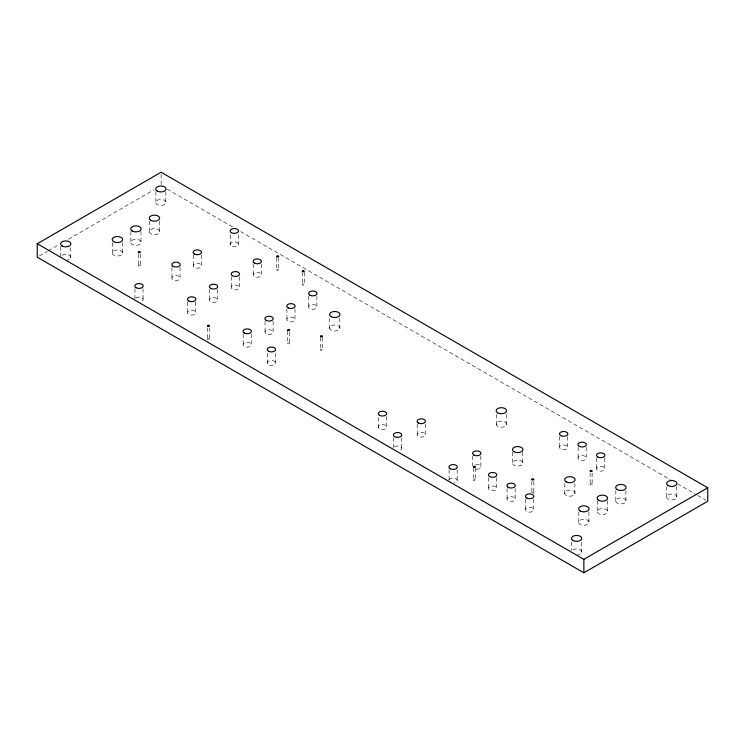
<?xml version="1.0" encoding="UTF-8"?>
<svg xmlns="http://www.w3.org/2000/svg" width="745" height="745" viewBox="0 0 745 745"><rect width="100%" height="100%" fill="white"/><g stroke="black" fill="none" stroke-linecap="round" stroke-linejoin="round"><path stroke-width="0.56" stroke-dasharray="3.73 2.79" d="M39.261 256.047L47.326 251.391M48.332 250.814L59.414 244.416M68.475 239.182L154.094 189.751M167.187 189.165L232.617 226.946M240.672 231.593L670.5 479.752M677.55 483.822L696.677 494.866M697.683 495.444L705.739 500.091M676.721 486.513L676.721 497.735A5.15 2.971 0 0 1 668.107 499.066A5.15 2.971 0 0 1 670.416 494.093A5.15 2.971 0 0 1 676.721 497.735M666.766 486.513L666.766 497.735M625.93 490.48L625.93 501.702A5.234 3.027 0 0 1 617.177 503.061A5.234 3.027 0 0 1 619.523 497.995A5.234 3.027 0 0 1 625.93 501.702M615.817 490.48L615.817 501.702M607.426 500.724L607.426 512.392A5.234 3.027 0 0 1 598.663 513.743A5.234 3.027 0 0 1 601.01 508.686A5.234 3.027 0 0 1 607.426 512.392M604.735 458.007L604.735 469.359A4.181 2.412 0 0 1 597.732 470.44A4.181 2.412 0 0 1 599.604 466.398A4.181 2.412 0 0 1 604.735 469.359M597.304 500.724L597.304 512.392M596.643 458.007L596.643 469.359M592.135 473.047L592.135 484.576A1.034 0.596 0 0 1 590.413 484.846A1.034 0.596 0 0 1 590.878 483.85A1.034 0.596 0 0 1 592.135 484.576M590.142 473.047L590.142 484.576M588.913 511.852L588.913 523.074A5.234 3.027 0 0 1 580.15 524.433A5.234 3.027 0 0 1 582.497 519.377A5.234 3.027 0 0 1 588.913 523.074M586.222 447.317L586.222 458.669A4.181 2.412 0 0 1 579.219 459.749A4.181 2.412 0 0 1 581.091 455.707A4.181 2.412 0 0 1 586.222 458.669M581.612 542.127L581.612 552.641M578.8 511.852L578.8 523.074M578.139 447.317L578.139 458.669M574.917 483.421L574.917 493.963A5.234 3.027 0 0 1 566.153 495.313A5.234 3.027 0 0 1 568.51 490.257A5.234 3.027 0 0 1 574.917 493.963M571.657 542.127L571.657 550.397M567.709 436.635L567.709 447.978A4.181 2.412 0 0 1 560.706 449.067A4.181 2.412 0 0 1 562.587 445.026A4.181 2.412 0 0 1 567.709 447.978M564.803 483.421L564.803 493.963M559.625 436.635L559.625 447.978M533.83 481.466L533.83 492.994M533.671 499.029L533.671 510.381A4.181 2.412 0 0 1 526.668 511.461A4.181 2.412 0 0 1 528.55 507.42A4.181 2.412 0 0 1 533.671 510.381M531.837 481.466L531.837 492.994M525.588 499.029L525.588 510.381M522.739 452.168L522.739 463.837A5.234 3.027 0 0 1 513.976 465.187A5.234 3.027 0 0 1 516.322 460.131A5.234 3.027 0 0 1 522.739 463.837M515.158 488.469L515.158 499.69A4.181 2.412 0 0 1 508.155 500.78A4.181 2.412 0 0 1 510.036 496.738A4.181 2.412 0 0 1 515.158 499.69M512.616 452.168L512.616 463.837M507.075 488.469L507.075 499.69M506.414 414.416L506.414 424.957A5.234 3.027 0 0 1 497.651 426.308A5.234 3.027 0 0 1 499.997 421.251A5.234 3.027 0 0 1 506.414 424.957M496.645 477.657L496.645 489.009A4.181 2.412 0 0 1 489.651 490.089A4.181 2.412 0 0 1 491.523 486.047A4.181 2.412 0 0 1 496.645 489.009M496.291 414.416L496.291 424.957M488.562 477.657L488.562 489.009M480.832 456.07L480.832 467.422A4.181 2.412 0 0 1 473.829 468.503M475.524 468.028L475.524 480.376A1.034 0.596 0 0 1 473.801 480.637A1.034 0.596 0 0 1 474.267 479.64A1.034 0.596 0 0 1 475.524 480.376M473.541 468.028L473.541 480.376M472.749 456.07L472.749 466.165M457.151 469.75L457.151 481.093M449.067 469.75L449.067 481.093M425.302 424.138L425.302 435.359A4.181 2.412 0 0 1 418.299 436.44A4.181 2.412 0 0 1 420.171 432.398A4.181 2.412 0 0 1 425.302 435.359M417.219 424.138L417.219 435.359M401.611 437.688L401.611 449.03M393.528 437.688L393.528 447.782M386.525 416.353L386.525 427.695A4.181 2.412 0 0 1 379.522 428.785A4.181 2.412 0 0 1 381.403 424.743A4.181 2.412 0 0 1 386.525 427.695M378.441 417.47L378.441 427.695M339.804 318.227L339.804 328.769A5.234 3.027 0 0 1 331.05 330.119A5.234 3.027 0 0 1 333.397 325.062A5.234 3.027 0 0 1 339.804 328.769M329.69 318.227L329.69 328.769M322.483 337.587L322.483 349.936A1.034 0.596 0 0 1 320.75 350.197A1.034 0.596 0 0 1 321.216 349.2A1.034 0.596 0 0 1 322.483 349.936M320.49 337.587L320.49 349.936M316.849 296.175L316.849 307.527A4.181 2.412 0 0 1 309.855 308.607A4.181 2.412 0 0 1 311.727 304.565A4.181 2.412 0 0 1 316.849 307.527M308.765 296.175L308.765 307.527M304.258 272.372L304.258 284.711A1.034 0.596 0 0 1 302.535 284.981A1.034 0.596 0 0 1 303.001 283.985A1.034 0.596 0 0 1 304.258 284.711M302.265 272.372L302.265 284.711M294.992 308.803L294.992 320.154A4.181 2.412 0 0 1 287.989 321.235A4.181 2.412 0 0 1 289.861 317.193A4.181 2.412 0 0 1 294.992 320.154M289.684 332.093L289.684 343.622A1.034 0.596 0 0 1 287.961 343.892A1.034 0.596 0 0 1 288.417 342.896A1.034 0.596 0 0 1 289.684 343.622M287.691 330.966L287.691 343.622M286.909 308.803L286.909 320.154M278.751 257.64L278.751 269.988A1.034 0.596 0 0 1 277.028 270.249A1.034 0.596 0 0 1 277.485 269.262A1.034 0.596 0 0 1 278.751 269.988M276.758 257.64L276.758 269.988M275.454 353.344L275.454 363.569A4.181 2.412 0 0 1 268.451 364.659A4.181 2.412 0 0 1 270.333 360.617A4.181 2.412 0 0 1 275.454 363.569M273.126 321.421L273.126 332.773A4.181 2.412 0 0 1 266.123 333.853A4.181 2.412 0 0 1 267.995 329.812A4.181 2.412 0 0 1 273.126 332.773M267.371 353.344L267.371 363.569M265.043 321.421L265.043 332.773M261.318 264.112L261.318 275.464A4.181 2.412 0 0 1 254.315 276.544A4.181 2.412 0 0 1 256.196 272.502A4.181 2.412 0 0 1 261.318 275.464M253.235 264.112L253.235 275.464M251.261 334.049L251.261 345.401A4.181 2.412 0 0 1 244.258 346.481A4.181 2.412 0 0 1 246.139 342.439A4.181 2.412 0 0 1 251.261 345.401M243.177 334.049L243.177 345.401M239.452 276.74L239.452 288.091A4.181 2.412 0 0 1 232.449 289.172A4.181 2.412 0 0 1 234.33 285.13A4.181 2.412 0 0 1 239.452 288.091M238.363 234.815L238.363 245.04A4.181 2.412 0 0 1 231.36 246.129A4.181 2.412 0 0 1 233.232 242.088A4.181 2.412 0 0 1 238.363 245.04M231.369 276.74L231.369 288.091M230.28 234.815L230.28 245.04M217.587 289.358L217.587 300.71A4.181 2.412 0 0 1 210.593 301.79A4.181 2.412 0 0 1 212.465 297.749A4.181 2.412 0 0 1 217.587 300.71M209.503 289.358L209.503 300.71M209.513 327.884L209.513 339.413A1.034 0.596 0 0 1 207.79 339.683A1.034 0.596 0 0 1 208.255 338.686A1.034 0.596 0 0 1 209.513 339.413M207.52 327.884L207.52 339.413M201.336 255.069L201.336 266.421A4.181 2.412 0 0 1 194.333 267.502A4.181 2.412 0 0 1 196.214 263.46A4.181 2.412 0 0 1 201.336 266.421M195.73 301.986L195.73 313.338A4.181 2.412 0 0 1 188.727 314.418A4.181 2.412 0 0 1 190.599 310.376A4.181 2.412 0 0 1 195.73 313.338M193.253 255.069L193.253 266.421M187.638 301.986L187.638 313.338M180.057 267.353L180.057 278.704A4.181 2.412 0 0 1 173.054 279.785A4.181 2.412 0 0 1 174.935 275.743A4.181 2.412 0 0 1 180.057 278.704M171.974 267.353L171.974 278.704M165.837 191.558L165.837 203.199A5.15 2.971 0 0 1 157.214 204.53A5.15 2.971 0 0 1 159.523 199.548A5.15 2.971 0 0 1 165.837 203.199M161.143 174.46L161.143 184.555M159.495 221.191L159.495 232.412A5.234 3.027 0 0 1 150.741 233.762A5.234 3.027 0 0 1 153.088 228.706A5.234 3.027 0 0 1 159.495 232.412M155.882 191.558L155.882 203.199M149.382 221.191L149.382 232.412M143.031 288.734L143.031 300.077M140.991 231.434L140.991 243.094A5.234 3.027 0 0 1 132.228 244.453A5.234 3.027 0 0 1 134.575 239.396A5.234 3.027 0 0 1 140.991 243.094M140.274 254.25L140.274 265.779A1.034 0.596 0 0 1 138.551 266.049A1.034 0.596 0 0 1 139.017 265.052A1.034 0.596 0 0 1 140.274 265.779M138.291 254.25L138.291 265.779M134.947 288.734L134.947 298.829M130.869 231.434L130.869 243.094M122.478 242.563L122.478 253.784A5.234 3.027 0 0 1 113.715 255.135A5.234 3.027 0 0 1 116.062 250.078A5.234 3.027 0 0 1 122.478 253.784M112.365 242.563L112.365 253.784M70.728 247.591L70.728 258.105M60.764 246.465L60.764 256.569M62.105 255.228A5.15 2.971 0 0 1 70.207 255.852A5.15 2.971 0 0 1 67.078 260.21M572.998 549.773A5.15 2.971 0 0 1 581.1 550.387A5.15 2.971 0 0 1 577.971 554.746M531.837 492.687A1.034 0.596 0 0 1 533.355 492.324A1.034 0.596 0 0 1 533.569 493.264M136.028 297.749A4.181 2.412 0 0 1 142.612 298.242A4.181 2.412 0 0 1 140.079 301.79M475.71 464.461A4.181 2.412 0 0 1 480.832 467.422M449.067 479.845A4.181 2.412 0 0 1 456.061 478.765A4.181 2.412 0 0 1 454.189 482.807M394.608 446.702A4.181 2.412 0 0 1 401.192 447.196A4.181 2.412 0 0 1 398.649 450.744"/><path stroke-width="1.12" d="M37.25 243.745L161.143 172.216L707.75 487.789L707.75 501.255L583.857 572.784L37.25 257.211L37.25 243.745L583.857 559.318L707.75 487.789M583.857 559.318L583.857 572.784M62.105 245.971A5.15 2.971 0 0 0 70.728 244.639A5.15 2.971 0 0 0 64.415 240.998A5.15 2.971 0 0 0 62.105 245.971M157.214 191.065A5.15 2.971 0 0 0 165.837 189.733A5.15 2.971 0 0 0 159.523 186.082A5.15 2.971 0 0 0 157.214 191.065M668.107 485.6A5.15 2.971 0 0 0 676.721 484.269A5.15 2.971 0 0 0 670.416 480.627A5.15 2.971 0 0 0 668.107 485.6M572.998 540.516A5.15 2.971 0 0 0 581.612 539.184A5.15 2.971 0 0 0 575.308 535.534A5.15 2.971 0 0 0 572.998 540.516M138.551 252.583A1.034 0.596 0 0 0 140.274 252.313A1.034 0.596 0 0 0 139.017 251.587A1.034 0.596 0 0 0 138.551 252.583M207.79 326.217A1.034 0.596 0 0 0 209.513 325.947A1.034 0.596 0 0 0 208.255 325.22A1.034 0.596 0 0 0 207.79 326.217M590.413 471.38A1.034 0.596 0 0 0 592.135 471.11A1.034 0.596 0 0 0 590.878 470.384A1.034 0.596 0 0 0 590.413 471.38M287.961 330.426A1.034 0.596 0 0 0 289.684 330.156A1.034 0.596 0 0 0 288.417 329.43A1.034 0.596 0 0 0 287.961 330.426M473.801 467.171A1.034 0.596 0 0 0 475.524 466.91A1.034 0.596 0 0 0 474.267 466.174A1.034 0.596 0 0 0 473.801 467.171M302.535 271.515A1.034 0.596 0 0 0 304.258 271.245A1.034 0.596 0 0 0 303.001 270.519A1.034 0.596 0 0 0 302.535 271.515M277.028 256.792A1.034 0.596 0 0 0 278.751 256.522A1.034 0.596 0 0 0 277.485 255.796A1.034 0.596 0 0 0 277.028 256.792M532.107 479.799A1.034 0.596 0 0 0 533.83 479.529A1.034 0.596 0 0 0 532.573 478.802A1.034 0.596 0 0 0 532.107 479.799M320.75 336.731A1.034 0.596 0 0 0 322.483 336.47A1.034 0.596 0 0 0 321.216 335.734A1.034 0.596 0 0 0 320.75 336.731M497.651 412.842A5.234 3.027 0 0 0 506.414 411.491A5.234 3.027 0 0 0 499.997 407.785A5.234 3.027 0 0 0 497.651 412.842M331.05 316.653A5.234 3.027 0 0 0 339.804 315.303A5.234 3.027 0 0 0 333.397 311.596A5.234 3.027 0 0 0 331.05 316.653M194.333 254.036A4.181 2.412 0 0 0 201.336 252.955A4.181 2.412 0 0 0 196.214 249.994A4.181 2.412 0 0 0 194.333 254.036M231.36 232.663A4.181 2.412 0 0 0 238.363 231.574A4.181 2.412 0 0 0 233.232 228.622A4.181 2.412 0 0 0 231.36 232.663M136.028 287.7A4.181 2.412 0 0 0 143.031 286.611A4.181 2.412 0 0 0 137.909 283.659A4.181 2.412 0 0 0 136.028 287.7M173.054 266.319A4.181 2.412 0 0 0 180.057 265.239A4.181 2.412 0 0 0 174.935 262.277A4.181 2.412 0 0 0 173.054 266.319M379.522 415.319A4.181 2.412 0 0 0 386.525 414.239A4.181 2.412 0 0 0 381.403 411.277A4.181 2.412 0 0 0 379.522 415.319M268.451 351.193A4.181 2.412 0 0 0 275.454 350.113A4.181 2.412 0 0 0 270.333 347.151A4.181 2.412 0 0 0 268.451 351.193M566.153 481.847A5.234 3.027 0 0 0 574.917 480.497A5.234 3.027 0 0 0 568.51 476.791A5.234 3.027 0 0 0 566.153 481.847M513.976 451.721A5.234 3.027 0 0 0 522.739 450.371A5.234 3.027 0 0 0 516.322 446.665A5.234 3.027 0 0 0 513.976 451.721M113.715 241.678A5.234 3.027 0 0 0 122.478 240.318A5.234 3.027 0 0 0 116.062 236.612A5.234 3.027 0 0 0 113.715 241.678M132.228 230.987A5.234 3.027 0 0 0 140.991 229.628A5.234 3.027 0 0 0 134.575 225.931A5.234 3.027 0 0 0 132.228 230.987M150.741 220.297A5.234 3.027 0 0 0 159.495 218.946A5.234 3.027 0 0 0 153.088 215.24A5.234 3.027 0 0 0 150.741 220.297M232.449 275.706A4.181 2.412 0 0 0 239.452 274.626A4.181 2.412 0 0 0 234.33 271.664A4.181 2.412 0 0 0 232.449 275.706M287.989 307.769A4.181 2.412 0 0 0 294.992 306.689A4.181 2.412 0 0 0 289.861 303.727A4.181 2.412 0 0 0 287.989 307.769M266.123 320.387A4.181 2.412 0 0 0 273.126 319.307A4.181 2.412 0 0 0 267.995 316.346A4.181 2.412 0 0 0 266.123 320.387M210.593 288.324A4.181 2.412 0 0 0 217.587 287.244A4.181 2.412 0 0 0 212.465 284.283A4.181 2.412 0 0 0 210.593 288.324M473.829 455.037A4.181 2.412 0 0 0 480.832 453.956A4.181 2.412 0 0 0 475.71 450.995A4.181 2.412 0 0 0 473.829 455.037M418.299 422.974A4.181 2.412 0 0 0 425.302 421.894A4.181 2.412 0 0 0 420.171 418.932A4.181 2.412 0 0 0 418.299 422.974M309.855 295.141A4.181 2.412 0 0 0 316.849 294.061A4.181 2.412 0 0 0 311.727 291.099A4.181 2.412 0 0 0 309.855 295.141M254.315 263.078A4.181 2.412 0 0 0 261.318 261.998A4.181 2.412 0 0 0 256.196 259.037A4.181 2.412 0 0 0 254.315 263.078M188.727 300.952A4.181 2.412 0 0 0 195.73 299.872A4.181 2.412 0 0 0 190.599 296.91A4.181 2.412 0 0 0 188.727 300.952M244.258 333.015A4.181 2.412 0 0 0 251.261 331.935A4.181 2.412 0 0 0 246.139 328.973A4.181 2.412 0 0 0 244.258 333.015M450.148 468.717A4.181 2.412 0 0 0 457.151 467.627A4.181 2.412 0 0 0 452.019 464.675A4.181 2.412 0 0 0 450.148 468.717M394.608 436.654A4.181 2.412 0 0 0 401.611 435.564A4.181 2.412 0 0 0 396.489 432.612A4.181 2.412 0 0 0 394.608 436.654M579.219 446.283A4.181 2.412 0 0 0 586.222 445.203A4.181 2.412 0 0 0 581.091 442.241A4.181 2.412 0 0 0 579.219 446.283M560.706 435.601A4.181 2.412 0 0 0 567.709 434.512A4.181 2.412 0 0 0 562.587 431.56A4.181 2.412 0 0 0 560.706 435.601M597.732 456.974A4.181 2.412 0 0 0 604.735 455.893A4.181 2.412 0 0 0 599.604 452.932A4.181 2.412 0 0 0 597.732 456.974M508.155 487.314A4.181 2.412 0 0 0 515.158 486.224A4.181 2.412 0 0 0 510.036 483.272A4.181 2.412 0 0 0 508.155 487.314M489.651 476.623A4.181 2.412 0 0 0 496.645 475.543A4.181 2.412 0 0 0 491.523 472.581A4.181 2.412 0 0 0 489.651 476.623M526.668 497.995A4.181 2.412 0 0 0 533.671 496.915A4.181 2.412 0 0 0 528.55 493.954A4.181 2.412 0 0 0 526.668 497.995M580.15 510.968A5.234 3.027 0 0 0 588.913 509.608A5.234 3.027 0 0 0 582.497 505.911A5.234 3.027 0 0 0 580.15 510.968M598.663 500.277A5.234 3.027 0 0 0 607.426 498.926A5.234 3.027 0 0 0 601.01 495.22A5.234 3.027 0 0 0 598.663 500.277M617.177 489.595A5.234 3.027 0 0 0 625.93 488.236A5.234 3.027 0 0 0 619.523 484.539A5.234 3.027 0 0 0 617.177 489.595"/></g></svg>
